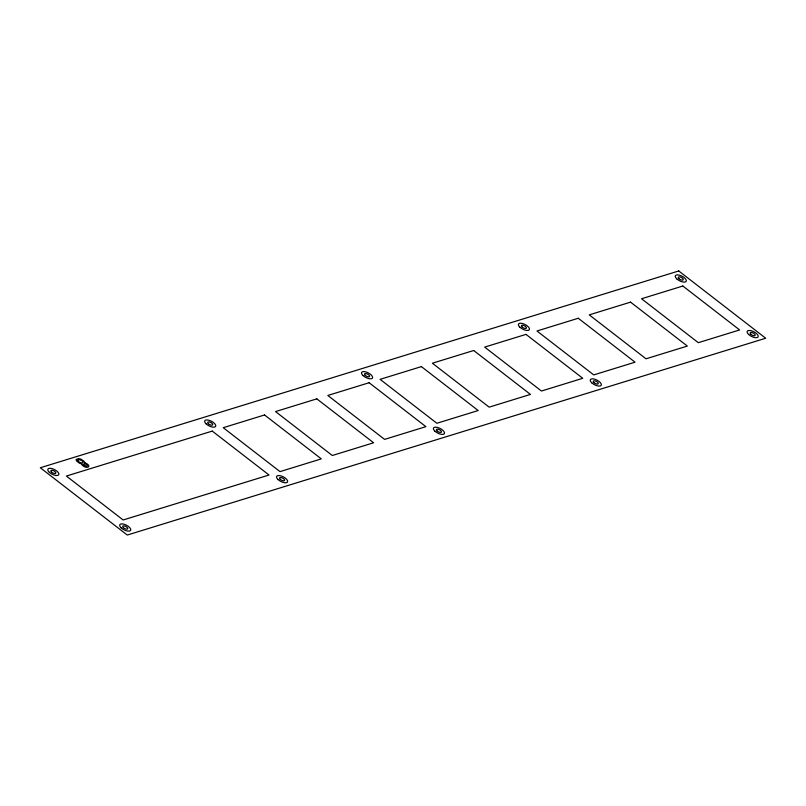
<?xml version="1.0" encoding="UTF-8"?>
<svg xmlns="http://www.w3.org/2000/svg" width="806" height="806" viewBox="0 0 806 806"><rect width="100%" height="100%" fill="white"/><g stroke="black" fill="none" stroke-linecap="round" stroke-linejoin="round"><path stroke-width="1.21" d="M84.962 463.772L83.078 464.367L85.315 466.16M85.436 463.138A2.66 1.138 27.1 0 1 86.564 463.601L87.29 464.055A4.06 1.733 27.1 0 1 88.056 464.679A3.617 1.541 27.1 0 1 88.751 465.556C89.587 467.883 85.678 467.51 84.479 466.714A3.164 1.35 27.1 0 1 83.28 466.039L82.061 464.961A2.75 1.169 27.1 0 1 81.738 464.417L81.728 463.782A6.035 2.579 27.1 0 1 81.164 463.702L80.63 463.581A3.174 1.36 27.1 0 1 79.985 463.369A3.284 1.4 27.1 0 1 79.069 462.946L76.993 461.375A4.262 1.824 27.1 0 1 76.419 460.619L76.197 460.135A3.939 1.683 27.1 0 1 76.197 459.491L78.394 458.634A5.098 2.176 27.1 0 1 79.875 458.856L80.278 458.967A3.526 1.511 27.1 0 1 81.477 459.47L83.683 461.022A3.506 1.501 27.1 0 1 84.539 462.432L84.398 462.946A3.667 1.572 27.1 0 1 85.436 463.128M77.779 460.478A2.73 1.169 27.1 0 0 80.741 462.735A3.033 1.3 27.1 0 0 83.028 462.08A3.033 1.3 27.1 0 0 80.157 459.672M77.85 460.498A3.295 1.411 27.1 0 1 80.177 459.833M85.295 466.09A2.74 1.169 27.1 0 0 87.29 465.505A2.186 0.937 27.1 0 0 84.952 463.732M678.733 270.957L40.3 467.762L127.267 535.043L765.7 338.238L678.733 270.957M212.26 431.089L66.374 476.054L123.157 519.981L269.033 475.006L212.26 431.089M264.549 414.969L223.242 427.704L280.014 471.621L321.322 458.886L264.549 414.969M316.829 398.849L275.531 411.584L332.304 455.501L373.611 442.776L316.829 398.849M369.118 382.729L327.81 395.464L384.593 439.391L425.9 426.656L369.118 382.729M421.407 366.609L380.1 379.344L436.882 423.271L478.19 410.536L421.407 366.609M473.696 350.499L432.389 363.224L489.171 407.151L530.469 394.416L473.696 350.499M525.986 334.379L484.678 347.114L541.451 391.031L582.758 378.296L525.986 334.379M578.275 318.259L536.967 330.994L593.74 374.911L635.047 362.186L578.275 318.259M630.554 302.139L589.257 314.874L646.029 358.801L687.337 346.066L630.554 302.139M682.843 286.019L641.536 298.754L698.318 342.681L739.626 329.946L682.843 286.019M750.849 334.278A2.781 1.189 27.1 0 0 755.101 335.417A2.781 1.189 27.1 0 0 752.028 332.576A2.781 1.189 27.1 0 0 750.849 334.278M678.974 278.685A2.781 1.189 27.1 0 0 683.226 279.813A2.781 1.189 27.1 0 0 680.153 276.982A2.781 1.189 27.1 0 0 678.974 278.685M123.399 527.698A2.781 1.189 27.1 0 0 127.65 528.827A2.781 1.189 27.1 0 0 124.577 525.996A2.781 1.189 27.1 0 0 123.399 527.698M51.534 472.094A2.781 1.189 27.1 0 0 55.775 473.233A2.781 1.189 27.1 0 0 52.702 470.392A2.781 1.189 27.1 0 0 51.534 472.094M437.124 430.988A2.781 1.189 27.1 0 0 441.376 432.127A2.781 1.189 27.1 0 0 438.303 429.286A2.781 1.189 27.1 0 0 437.124 430.988M365.249 375.395A2.781 1.189 27.1 0 0 369.501 376.523A2.781 1.189 27.1 0 0 366.428 373.682A2.781 1.189 27.1 0 0 365.249 375.395M593.992 382.638A2.781 1.189 27.1 0 0 598.243 383.767A2.781 1.189 27.1 0 0 595.171 380.936A2.781 1.189 27.1 0 0 593.992 382.638M522.117 327.035A2.781 1.189 27.1 0 0 526.368 328.173A2.781 1.189 27.1 0 0 523.296 325.332A2.781 1.189 27.1 0 0 522.117 327.035M280.266 479.348A2.781 1.189 27.1 0 0 284.518 480.477A2.781 1.189 27.1 0 0 281.445 477.636A2.781 1.189 27.1 0 0 280.266 479.348M208.391 423.744A2.781 1.189 27.1 0 0 212.643 424.873A2.781 1.189 27.1 0 0 209.57 422.042A2.781 1.189 27.1 0 0 208.391 423.744M121.212 527.93A6.146 2.63 27.1 0 0 130.602 530.439A6.146 2.63 27.1 0 0 123.822 524.162A6.146 2.63 27.1 0 0 121.212 527.93M49.337 472.326A6.146 2.63 27.1 0 0 58.737 474.835A6.146 2.63 27.1 0 0 51.947 468.558A6.146 2.63 27.1 0 0 49.337 472.326M206.205 423.976A6.146 2.63 27.1 0 0 215.595 426.485A6.146 2.63 27.1 0 0 208.804 420.208A6.146 2.63 27.1 0 0 206.205 423.976M278.07 479.57A6.146 2.63 27.1 0 0 287.47 482.079A6.146 2.63 27.1 0 0 280.679 475.802A6.146 2.63 27.1 0 0 278.07 479.57M434.938 431.22A6.146 2.63 27.1 0 0 444.328 433.729A6.146 2.63 27.1 0 0 437.537 427.452A6.146 2.63 27.1 0 0 434.938 431.22M363.063 375.616A6.146 2.63 27.1 0 0 372.463 378.125A6.146 2.63 27.1 0 0 365.672 371.848A6.146 2.63 27.1 0 0 363.063 375.616M519.93 327.266A6.146 2.63 27.1 0 0 529.32 329.775A6.146 2.63 27.1 0 0 522.53 323.498A6.146 2.63 27.1 0 0 519.93 327.266M591.795 382.87A6.146 2.63 27.1 0 0 601.195 385.379A6.146 2.63 27.1 0 0 594.405 379.102A6.146 2.63 27.1 0 0 591.795 382.87M676.788 278.916A6.146 2.63 27.1 0 0 686.178 281.425A6.146 2.63 27.1 0 0 679.398 275.148A6.146 2.63 27.1 0 0 676.788 278.916M748.663 334.51A6.146 2.63 27.1 0 0 758.053 337.019A6.146 2.63 27.1 0 0 751.263 330.742A6.146 2.63 27.1 0 0 748.663 334.51"/></g></svg>
